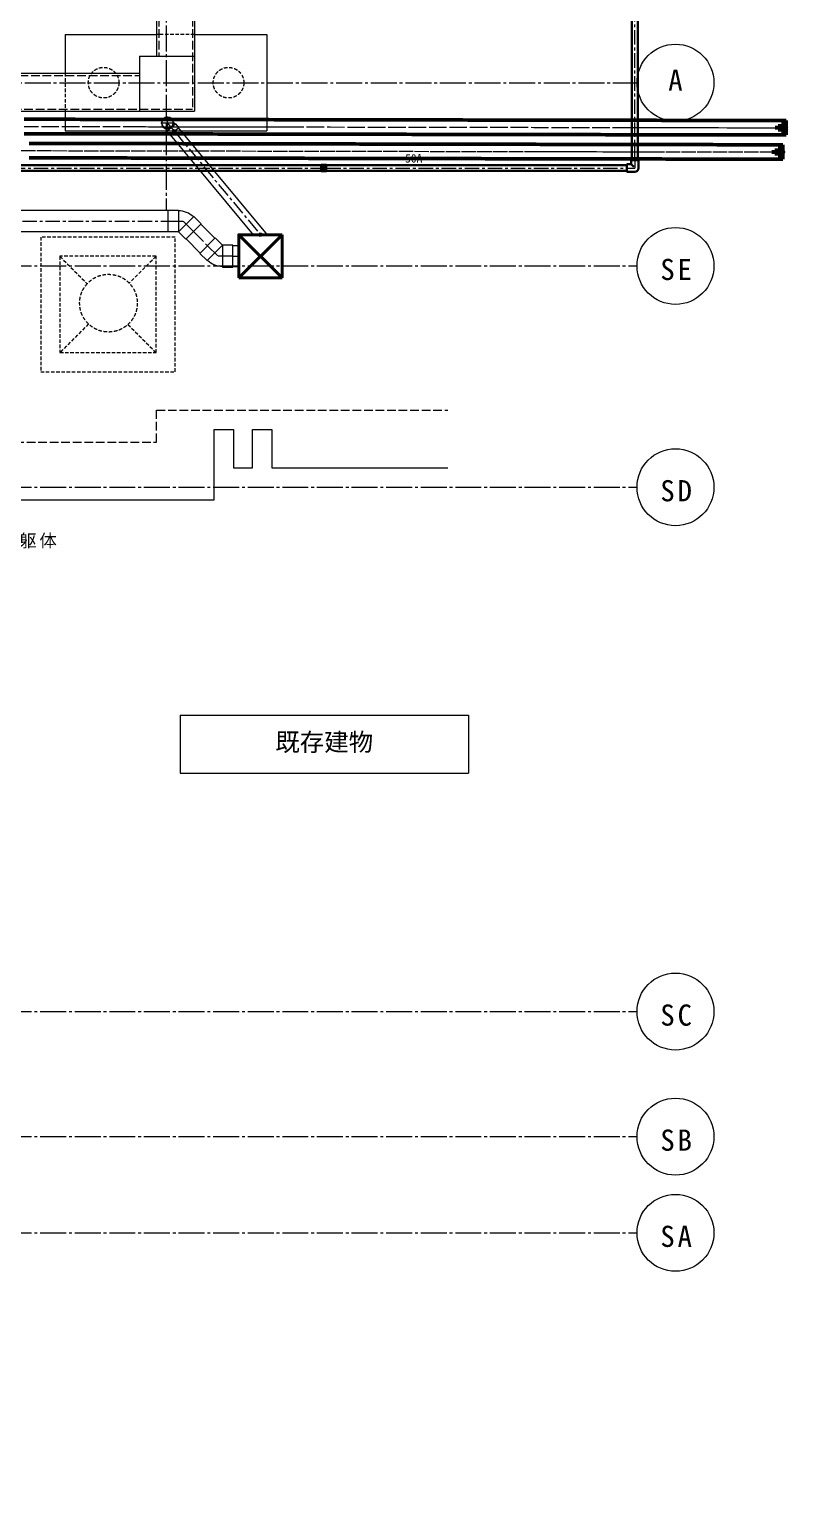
# Model space of a CAD drawing. Units: millimetres at full size. Extents: x -12803 to 120774, y -9413 to 101127.
# Drawn here: x 33385 to 41269, y -549 to 14603 of the extents above; entities that cross this region are included whole.
import ezdxf
from ezdxf.enums import TextEntityAlignment as Align

# ---------------------------------------------------------------- set-up
doc = ezdxf.new("R2010")
doc.units = ezdxf.units.MM
doc.header["$LTSCALE"] = 30
doc.header["$PDMODE"] = 32
doc.header["$PDSIZE"] = 15
for name, pattern in [('CHAIN1', [8, 5, -1, 1, -1]), ('CHAIN2', [12, 9, -1, 1, -1]), ('DASHED1', [1.8, 1.2, -0.6]), ('DASHED3', [4, 3, -1])]:
    doc.linetypes.add(name, pattern=pattern)
for name, color, linetype, lineweight in [('0-1_1-2', 7, 'Continuous', 15), ('0-8_1-9', 7, 'Continuous', 15), ('0-9_1-1', 7, 'CHAIN2', 15), ('0-F_1-16', 7, 'Continuous', 15), ('3-0_配管－汚水１：硬質塩ビ管（ＤＶ）', 7, 'DASHED1', 15), ('9-B_ダクト－ＥＡ・丸ダクト：排気', 134, 'Continuous', 50), ('9-C_配管－排水１：塩ビ製小口径マス（ＶＰ）', 2, 'Continuous', 30), ('9-D_無題14', 5, 'Continuous', 40)]:
    doc.layers.add(name, color=color, linetype=linetype, lineweight=lineweight)
doc.styles.add('ＭＳ ゴシック', font='')
doc.styles.get('ＭＳ ゴシック').set_extended_font_data('MS Gothic')

msp = doc.modelspace()

# ---------------------------------------------------------------- linework, layer by layer
at = {"layer": '0-1_1-2', "linetype": 'DASHED3'}
for p, q in [((35085, 20841.26), (35085, 13771.26)), ((34735, 18321.26), (34735, 14321.26))]:
    msp.add_line(p, q, dxfattribs=at)
at = {"layer": '0-1_1-2'}
for p, q in [((35105, 20841.26), (35105, 13751.26)), ((34710, 18321.26), (34710, 14321.26)), ((33760, 14546.26), (33760, 14146.26)), ((33760, 14546.26), (34710, 14546.26)), ((35105, 14546.26), (35860, 14546.26)), ((35860, 14546.26), (35860, 13546.26)), ((34535, 14321.26), (35105, 14321.26)), ((34535, 14321.26), (34535, 13751.26)), ((33760, 13751.26), (33760, 13546.26)), ((33760, 13546.26), (35860, 13546.26))]:
    msp.add_line(p, q, dxfattribs=at)
at = {"layer": '0-1_1-2', "linetype": 'DASHED1'}
for p, q in [((35105, 14546.26), (34710, 14546.26)), ((33760, 14146.26), (33760, 13751.26))]:
    msp.add_line(p, q, dxfattribs=at)
at = {"layer": '0-1_1-2'}
msp.add_lwpolyline([(-2085, 26941.26), (-2085, 13751.26), (35105, 13751.26)], dxfattribs=at)
at = {"layer": '0-1_1-2', "linetype": 'DASHED3'}
msp.add_lwpolyline([(-2065, 26921.26), (-2065, 13771.26), (35085, 13771.26)], dxfattribs=at)
at = {"layer": '0-1_1-2', "linetype": 'DASHED1'}
for centre in [(34160, 14046.26), (35460, 14046.26)]:
    msp.add_circle(centre, 159.25, dxfattribs=at)
at = {"layer": '0-8_1-9', "linetype": 'DASHED3'}
for p, q in [((34710, 10641.26), (37742.09, 10641.26)), ((34710, 10311.26), (34710, 10641.26)), ((31800, 10311.26), (34710, 10311.26))]:
    msp.add_line(p, q, dxfattribs=at)
at = {"layer": '0-8_1-9'}
for p, q in [((34955.46, 7470.41), (34955.46, 6870.41)), ((34955.46, 6870.41), (37955.46, 6870.41))]:
    msp.add_line(p, q, dxfattribs=at)
for points in [[(32300, -3558.74), (32300, 9711.26), (35310, 9711.26), (35310, 10441.26), (35510, 10441.26), (35510, 10041.26), (35710, 10041.26), (35710, 10441.26), (35910, 10441.26), (35910, 10041.26), (37742.09, 10041.26)], [(34955.46, 7470.41), (37955.46, 7470.41), (37955.46, 6870.41)]]:
    msp.add_lwpolyline(points, dxfattribs=at)
at = {"layer": '0-9_1-1'}
for p, q in [((34810, 31201.26), (34810, 12715.3)), ((-5540, 14046.26), (39710, 14046.26)), ((23060, 12141.26), (39710, 12141.26)), ((23060, 9841.26), (39710, 9841.26)), ((23060, 4391.26), (39710, 4391.26)), ((23060, 3091.26), (39710, 3091.26)), ((23060, 2091.26), (39710, 2091.26))]:
    msp.add_line(p, q, dxfattribs=at)
at = {"layer": '0-9_1-1', "linetype": 'Continuous'}
for centre in [(40110, 14046.26), (40110, 12141.26), (40110, 9841.26), (40110, 4391.26), (40110, 3091.26), (40110, 2091.26)]:
    msp.add_circle(centre, 400, dxfattribs=at)
at = {"layer": '0-F_1-16'}
msp.add_line((28485, 14146.26), (34535, 14146.26), dxfattribs=at)
at = {"layer": '0-F_1-16', "linetype": 'DASHED3'}
msp.add_line((28485, 14121.26), (34535, 14121.26), dxfattribs=at)
at = {"layer": '3-0_配管－汚水１：硬質塩ビ管（ＤＶ）'}
for p, q in [((33505.19, 12441.26), (33505.19, 11041.26)), ((34905.19, 12441.26), (33505.19, 12441.26)), ((34905.19, 11041.26), (34905.19, 12441.26)), ((33705.19, 12241.26), (33989.41, 11957.04)), ((34705.19, 12241.26), (34426.7, 11962.77)), ((34002.5, 11538.58), (33705.19, 11241.26)), ((34413.25, 11533.2), (34705.19, 11241.26)), ((33505.19, 11041.26), (34905.19, 11041.26))]:
    msp.add_line(p, q, dxfattribs=at)
msp.add_lwpolyline([(33705.19, 11241.26), (34705.19, 11241.26), (34705.19, 12241.26), (33705.19, 12241.26)], close=True, dxfattribs=at)
msp.add_circle((34210.74, 11754.53), 300, dxfattribs=at)
at = {"layer": '9-B_ダクト－ＥＡ・丸ダクト：排気'}
for p, q in [((41261.58, 13502.53), (41261.84, 13652.53)), ((34837.35, 13513.65), (34838.56, 13513.65)), ((41164.25, 13558.95), (41164.32, 13596.45)), ((41196.7, 13540.15), (41196.83, 13615.15)), ((41229.14, 13521.34), (41229.33, 13633.84)), ((41129.76, 13307.04), (41129.83, 13344.54)), ((41162.2, 13288.22), (41162.34, 13363.22)), ((41194.64, 13269.41), (41194.85, 13381.91)), ((41227.08, 13250.6), (41227.36, 13400.6))]:
    msp.add_line(p, q, dxfattribs=at)
for points in [[(33333.6, 13666.26), (33386.67, 13666.17), (33439.73, 13666.07), (33492.79, 13665.98), (33545.85, 13665.89), (33598.92, 13665.8), (33651.98, 13665.71), (33705.04, 13665.61), (33758.1, 13665.52), (33811.17, 13665.43), (33864.23, 13665.34), (33917.29, 13665.25), (33970.35, 13665.16), (34023.42, 13665.06), (34076.48, 13664.97), (34129.54, 13664.88), (34182.6, 13664.79), (34235.67, 13664.7), (34288.73, 13664.6), (34341.79, 13664.51), (34394.85, 13664.42), (34447.92, 13664.33), (34500.98, 13664.24), (34554.04, 13664.14), (34607.1, 13664.05), (34660.16, 13663.96), (34713.23, 13663.87), (34766.29, 13663.78), (34819.35, 13663.69), (34819.67, 13663.68), (34819.99, 13663.68), (34820.32, 13663.68), (34820.64, 13663.68), (34820.96, 13663.68), (34821.28, 13663.68), (34821.6, 13663.68)], [(34821.6, 13663.68), (34821.92, 13663.68), (34822.24, 13663.68), (34822.57, 13663.68), (34822.89, 13663.68), (34823.21, 13663.68), (34823.53, 13663.68), (34823.85, 13663.68), (34824.17, 13663.68), (34824.49, 13663.68), (34850.7, 13663.63), (34876.91, 13663.59), (34903.12, 13663.54), (34929.33, 13663.5), (34955.54, 13663.45), (34981.75, 13663.4), (35007.96, 13663.36), (35034.17, 13663.31), (35060.38, 13663.27), (35086.59, 13663.22), (35112.8, 13663.18), (35139.01, 13663.13), (35165.22, 13663.09), (35191.43, 13663.04), (35217.64, 13663), (35243.85, 13662.95), (35296.91, 13662.86), (35349.98, 13662.77), (35403.04, 13662.68), (35456.1, 13662.58), (35509.16, 13662.49), (35562.23, 13662.4), (35615.29, 13662.31), (35668.35, 13662.22), (35721.41, 13662.12), (35774.48, 13662.03), (35827.54, 13661.94), (35880.6, 13661.85), (35933.66, 13661.76), (35986.73, 13661.66)], [(35986.73, 13661.66), (36039.79, 13661.57), (36092.85, 13661.48), (36145.91, 13661.39), (36198.98, 13661.3), (36252.04, 13661.21), (36305.1, 13661.11), (36358.16, 13661.02), (36411.22, 13660.93), (36464.29, 13660.84), (36517.35, 13660.75), (36570.41, 13660.65), (36623.47, 13660.56), (36676.54, 13660.47), (36729.6, 13660.38), (36782.66, 13660.29), (36835.72, 13660.19), (36888.79, 13660.1), (36941.85, 13660.01), (36994.91, 13659.92), (37047.97, 13659.83), (37101.04, 13659.74), (37154.1, 13659.64), (37207.16, 13659.55), (37260.22, 13659.46), (37313.29, 13659.37), (37366.35, 13659.28), (37419.41, 13659.18), (37472.47, 13659.09), (37525.54, 13659), (37578.6, 13658.91), (37631.66, 13658.82), (37684.72, 13658.73), (37737.79, 13658.63), (37790.85, 13658.54), (37843.91, 13658.45), (37896.97, 13658.36), (37950.04, 13658.27), (38003.1, 13658.17), (38056.16, 13658.08)], [(38056.16, 13658.08), (38109.22, 13657.99), (38162.28, 13657.9), (38215.35, 13657.81), (38268.41, 13657.71), (38321.47, 13657.62), (38374.53, 13657.53), (38427.6, 13657.44), (38480.66, 13657.35), (38533.72, 13657.26), (38586.78, 13657.16), (38639.85, 13657.07), (38692.91, 13656.98), (38745.97, 13656.89), (38799.03, 13656.8), (38852.1, 13656.7), (38905.16, 13656.61), (38958.22, 13656.52), (39011.28, 13656.43), (39064.35, 13656.34), (39117.41, 13656.25), (39170.47, 13656.15), (39223.53, 13656.06), (39276.6, 13655.97), (39329.66, 13655.88), (39382.72, 13655.79), (39435.78, 13655.69), (39488.85, 13655.6), (39497.5, 13655.59), (39506.15, 13655.57), (39514.81, 13655.56), (39523.46, 13655.54), (39532.11, 13655.53), (39540.77, 13655.51), (39549.42, 13655.5), (39558.07, 13655.48), (39566.73, 13655.47), (39575.38, 13655.45), (39584.03, 13655.44), (39592.69, 13655.42)], [(39592.69, 13655.42), (39601.34, 13655.41), (39609.99, 13655.39), (39618.65, 13655.38), (39627.3, 13655.36)], [(39747.3, 13655.15), (39757.68, 13655.14), (39768.06, 13655.12), (39778.43, 13655.1), (39788.81, 13655.08), (39799.19, 13655.06), (39809.57, 13655.05), (39819.95, 13655.03), (39830.32, 13655.01), (39840.7, 13654.99), (39851.08, 13654.98), (39861.46, 13654.96), (39871.83, 13654.94), (39882.21, 13654.92), (39892.59, 13654.9), (39902.97, 13654.89), (39913.34, 13654.87), (39966.41, 13654.78), (40019.47, 13654.68), (40072.53, 13654.59), (40125.59, 13654.5), (40178.66, 13654.41), (40231.72, 13654.32), (40284.78, 13654.22), (40337.84, 13654.13), (40390.91, 13654.04), (40443.97, 13653.95), (40497.03, 13653.86), (40550.09, 13653.77), (40603.16, 13653.67), (40656.22, 13653.58), (40709.28, 13653.49), (40762.34, 13653.4), (40815.41, 13653.31), (40868.47, 13653.21), (40921.53, 13653.12), (40974.59, 13653.03), (41027.66, 13652.94), (41080.72, 13652.85), (41133.78, 13652.75)], [(41133.78, 13652.75), (41186.84, 13652.66), (41189.19, 13652.66), (41191.53, 13652.65), (41193.87, 13652.65), (41196.22, 13652.65), (41198.56, 13652.64), (41200.91, 13652.64), (41203.25, 13652.63), (41205.59, 13652.63), (41207.94, 13652.63), (41210.28, 13652.62), (41212.62, 13652.62), (41214.97, 13652.61), (41217.31, 13652.61), (41219.66, 13652.61), (41222, 13652.6), (41224.34, 13652.6), (41226.69, 13652.59), (41229.03, 13652.59), (41231.37, 13652.59), (41233.72, 13652.58), (41236.06, 13652.58), (41238.41, 13652.57), (41240.75, 13652.57), (41243.09, 13652.57), (41245.44, 13652.56), (41247.78, 13652.56), (41250.12, 13652.55), (41252.47, 13652.55), (41254.81, 13652.55), (41257.16, 13652.54), (41259.5, 13652.54), (41261.84, 13652.53)], [(33333.34, 13516.26), (33386.41, 13516.17), (33439.47, 13516.07), (33492.53, 13515.98), (33545.59, 13515.89)], [(33545.59, 13515.89), (33598.66, 13515.8), (33651.72, 13515.71), (33704.78, 13515.61), (33757.84, 13515.52), (33810.91, 13515.43), (33863.97, 13515.34), (33917.03, 13515.25), (33970.09, 13515.16), (34023.16, 13515.06), (34076.22, 13514.97), (34129.28, 13514.88), (34182.34, 13514.79), (34235.41, 13514.7), (34288.47, 13514.6), (34341.53, 13514.51), (34394.59, 13514.42), (34447.66, 13514.33), (34500.72, 13514.24), (34553.78, 13514.15), (34606.84, 13514.05), (34659.91, 13513.96), (34712.97, 13513.87), (34766.03, 13513.78), (34819.09, 13513.69), (34820.31, 13513.68), (34821.53, 13513.68), (34822.74, 13513.68), (34823.96, 13513.68), (34825.18, 13513.68), (34826.39, 13513.67), (34827.61, 13513.67), (34828.83, 13513.67), (34830.04, 13513.67), (34831.26, 13513.66), (34832.48, 13513.66), (34833.69, 13513.66), (34834.91, 13513.66), (34836.13, 13513.66), (34837.35, 13513.65)], [(34862.84, 13513.61), (34886.64, 13513.57), (34910.44, 13513.53), (34934.23, 13513.49), (34958.03, 13513.45), (34981.83, 13513.4), (35005.62, 13513.36), (35029.42, 13513.32), (35053.22, 13513.28), (35077.01, 13513.24), (35100.81, 13513.2), (35124.61, 13513.16), (35148.4, 13513.12), (35172.2, 13513.07), (35196, 13513.03), (35219.8, 13512.99), (35243.59, 13512.95), (35296.65, 13512.86), (35349.72, 13512.77), (35402.78, 13512.68), (35455.84, 13512.58), (35508.9, 13512.49), (35561.97, 13512.4), (35615.03, 13512.31), (35668.09, 13512.22), (35721.15, 13512.12), (35774.22, 13512.03), (35827.28, 13511.94), (35880.34, 13511.85), (35933.4, 13511.76), (35986.47, 13511.66), (36039.53, 13511.57), (36092.59, 13511.48), (36145.65, 13511.39), (36198.72, 13511.3), (36251.78, 13511.21), (36304.84, 13511.11), (36357.9, 13511.02), (36410.97, 13510.93), (36464.03, 13510.84)], [(36464.03, 13510.84), (36517.09, 13510.75), (36570.15, 13510.65), (36623.21, 13510.56), (36676.28, 13510.47), (36729.34, 13510.38), (36782.4, 13510.29), (36835.46, 13510.2), (36888.53, 13510.1), (36941.59, 13510.01), (36994.65, 13509.92), (37047.71, 13509.83), (37100.78, 13509.74), (37153.84, 13509.64), (37206.9, 13509.55), (37259.96, 13509.46), (37313.03, 13509.37), (37366.09, 13509.28), (37419.15, 13509.18), (37472.21, 13509.09), (37525.28, 13509), (37578.34, 13508.91), (37631.4, 13508.82), (37684.46, 13508.73), (37737.53, 13508.63), (37790.59, 13508.54), (37843.65, 13508.45), (37896.71, 13508.36), (37949.78, 13508.27), (38002.84, 13508.17), (38055.9, 13508.08), (38108.96, 13507.99), (38162.03, 13507.9), (38215.09, 13507.81), (38268.15, 13507.72), (38321.21, 13507.62), (38374.27, 13507.53), (38427.34, 13507.44), (38480.4, 13507.35), (38533.46, 13507.26)], [(38533.46, 13507.26), (38586.52, 13507.16), (38639.59, 13507.07), (38692.65, 13506.98), (38745.71, 13506.89), (38798.77, 13506.8), (38851.84, 13506.7), (38904.9, 13506.61), (38957.96, 13506.52), (39011.02, 13506.43), (39064.09, 13506.34), (39117.15, 13506.25), (39170.21, 13506.15), (39223.27, 13506.06), (39276.34, 13505.97), (39329.4, 13505.88), (39382.46, 13505.79), (39435.52, 13505.69), (39488.59, 13505.6), (39497.26, 13505.59), (39505.93, 13505.57), (39514.59, 13505.56), (39523.26, 13505.54), (39531.93, 13505.53), (39540.6, 13505.51), (39549.27, 13505.5), (39557.94, 13505.48), (39566.61, 13505.47), (39575.28, 13505.45), (39583.95, 13505.44), (39592.62, 13505.42), (39601.29, 13505.41), (39609.96, 13505.39), (39618.63, 13505.38), (39627.3, 13505.36)], [(39747.3, 13505.15), (39757.66, 13505.14), (39768.02, 13505.12), (39778.39, 13505.1), (39788.75, 13505.08), (39799.11, 13505.06), (39809.47, 13505.05), (39819.83, 13505.03), (39830.19, 13505.01), (39840.55, 13504.99), (39850.92, 13504.98), (39861.28, 13504.96), (39871.64, 13504.94), (39882, 13504.92), (39892.36, 13504.9), (39902.72, 13504.89), (39913.08, 13504.87), (39966.15, 13504.78), (40019.21, 13504.68), (40072.27, 13504.59), (40125.33, 13504.5), (40178.4, 13504.41), (40231.46, 13504.32), (40284.52, 13504.22), (40337.58, 13504.13), (40390.65, 13504.04), (40443.71, 13503.95), (40496.77, 13503.86), (40549.83, 13503.77), (40602.9, 13503.67), (40655.96, 13503.58), (40709.02, 13503.49), (40762.08, 13503.4), (40815.15, 13503.31), (40868.21, 13503.21), (40921.27, 13503.12), (40974.33, 13503.03), (41027.4, 13502.94), (41080.46, 13502.85), (41133.52, 13502.75)], [(41133.52, 13502.75), (41186.58, 13502.66), (41188.93, 13502.66), (41191.27, 13502.65), (41193.61, 13502.65), (41195.96, 13502.65), (41198.3, 13502.64), (41200.65, 13502.64), (41202.99, 13502.63), (41205.33, 13502.63), (41207.68, 13502.63), (41210.02, 13502.62), (41212.36, 13502.62), (41214.71, 13502.61), (41217.05, 13502.61), (41219.4, 13502.61), (41221.74, 13502.6), (41224.08, 13502.6), (41226.43, 13502.59), (41228.77, 13502.59), (41231.11, 13502.59), (41233.46, 13502.58), (41235.8, 13502.58), (41238.15, 13502.57), (41240.49, 13502.57), (41242.83, 13502.57), (41245.18, 13502.56), (41247.52, 13502.56), (41249.86, 13502.55), (41252.21, 13502.55), (41254.55, 13502.55), (41256.9, 13502.54), (41259.24, 13502.54), (41261.58, 13502.53)], [(33384.91, 13415.29), (33425.76, 13415.22), (33466.6, 13415.14), (33507.45, 13415.06), (33548.29, 13414.99), (33589.13, 13414.91), (33629.98, 13414.83), (33670.82, 13414.76), (33711.66, 13414.68), (33752.51, 13414.6), (33793.35, 13414.53), (33834.19, 13414.45), (33875.04, 13414.37), (33915.88, 13414.3), (33956.73, 13414.22), (33997.57, 13414.15), (34038.41, 13414.07), (34079.26, 13413.99), (34120.1, 13413.92), (34160.94, 13413.84), (34201.79, 13413.76), (34242.63, 13413.69), (34283.47, 13413.61), (34324.32, 13413.53), (34365.16, 13413.46), (34406.01, 13413.38), (34446.85, 13413.3), (34487.69, 13413.23), (34528.54, 13413.15), (34569.38, 13413.08), (34610.22, 13413), (34610.45, 13413)], [(34610.45, 13413), (34610.67, 13413), (34610.89, 13413), (34611.12, 13413), (34611.34, 13413), (34611.56, 13413), (34611.79, 13413), (34612.01, 13413), (34612.23, 13412.99), (34612.46, 13412.99), (34612.68, 13412.99), (34612.9, 13412.99), (34613.13, 13412.99), (34613.35, 13412.99), (34613.57, 13412.99), (34613.8, 13412.99), (34614.02, 13412.99), (34614.24, 13412.99), (34614.47, 13412.99), (34614.69, 13412.99), (34614.91, 13412.99), (34615.14, 13412.99), (34615.36, 13412.99), (34615.58, 13412.99), (34615.81, 13412.99), (34616.03, 13412.99), (34616.25, 13412.99), (34616.48, 13412.99), (34616.7, 13412.99), (34616.92, 13412.99), (34617.15, 13412.99), (34617.37, 13412.99), (34658.21, 13412.91), (34699.06, 13412.83), (34739.9, 13412.76), (34780.75, 13412.68), (34821.59, 13412.6), (34862.43, 13412.53), (34903.28, 13412.45), (34944.12, 13412.37)], [(34944.12, 13412.37), (34984.96, 13412.3), (35025.81, 13412.22), (35066.65, 13412.14), (35107.49, 13412.07), (35148.34, 13411.99), (35189.18, 13411.91), (35230.03, 13411.84), (35270.87, 13411.76), (35311.71, 13411.68), (35352.56, 13411.61), (35393.4, 13411.53), (35434.24, 13411.46), (35475.09, 13411.38), (35515.93, 13411.3), (35556.78, 13411.23), (35597.62, 13411.15), (35638.46, 13411.07), (35679.31, 13411), (35720.15, 13410.92), (35760.99, 13410.84), (35801.84, 13410.77), (35842.68, 13410.69), (35883.52, 13410.61), (35924.37, 13410.54), (35965.21, 13410.46), (36006.06, 13410.38), (36046.9, 13410.31), (36087.74, 13410.23), (36128.59, 13410.15), (36169.43, 13410.08), (36210.27, 13410), (36251.12, 13409.92), (36291.96, 13409.85), (36332.81, 13409.77), (36373.65, 13409.7), (36414.49, 13409.62), (36455.34, 13409.54), (36496.18, 13409.47), (36537.02, 13409.39)], [(36537.02, 13409.39), (36577.87, 13409.31), (36618.71, 13409.24), (36659.55, 13409.16), (36700.4, 13409.08), (36741.24, 13409.01), (36782.09, 13408.93), (36822.93, 13408.85), (36863.77, 13408.78), (36904.62, 13408.7), (36945.46, 13408.62), (36986.3, 13408.55), (37027.15, 13408.47), (37067.99, 13408.39), (37108.84, 13408.32), (37149.68, 13408.24), (37190.52, 13408.16), (37231.37, 13408.09), (37272.21, 13408.01), (37313.05, 13407.94), (37353.9, 13407.86), (37394.74, 13407.78), (37435.58, 13407.71), (37476.43, 13407.63), (37517.27, 13407.55), (37558.12, 13407.48), (37598.96, 13407.4), (37639.8, 13407.32), (37680.65, 13407.25), (37721.49, 13407.17), (37762.33, 13407.09), (37803.18, 13407.02), (37844.02, 13406.94), (37884.86, 13406.86), (37925.71, 13406.79), (37966.55, 13406.71), (38007.4, 13406.63), (38048.24, 13406.56), (38089.08, 13406.48), (38129.93, 13406.41)], [(38129.93, 13406.41), (38170.77, 13406.33), (38211.61, 13406.25), (38252.46, 13406.18), (38293.3, 13406.1), (38334.15, 13406.02), (38374.99, 13405.95), (38415.83, 13405.87), (38456.68, 13405.79), (38497.52, 13405.72), (38538.36, 13405.64), (38579.21, 13405.56), (38620.05, 13405.49), (38660.89, 13405.41), (38701.74, 13405.33), (38742.58, 13405.26), (38783.43, 13405.18), (38824.27, 13405.1), (38865.11, 13405.03), (38905.96, 13404.95), (38946.8, 13404.87), (38987.64, 13404.8), (39028.49, 13404.72), (39069.33, 13404.65), (39110.18, 13404.57), (39151.02, 13404.49), (39191.86, 13404.42), (39232.71, 13404.34), (39273.55, 13404.26), (39314.39, 13404.19), (39355.24, 13404.11), (39396.08, 13404.03), (39436.92, 13403.96), (39477.77, 13403.88), (39518.61, 13403.8), (39525.41, 13403.79), (39532.2, 13403.78), (39538.99, 13403.77), (39545.78, 13403.75), (39552.58, 13403.74)], [(39552.58, 13403.74), (39559.37, 13403.73), (39566.16, 13403.71), (39572.96, 13403.7), (39579.75, 13403.69), (39586.54, 13403.68), (39593.34, 13403.66), (39600.13, 13403.65), (39606.92, 13403.64), (39613.72, 13403.63), (39620.51, 13403.61), (39627.3, 13403.6)], [(39747.3, 13403.38), (39753.43, 13403.36), (39759.56, 13403.35), (39765.69, 13403.34), (39771.82, 13403.33), (39777.95, 13403.32), (39784.07, 13403.31), (39790.2, 13403.29), (39796.33, 13403.28), (39802.46, 13403.27), (39808.59, 13403.26), (39814.72, 13403.25), (39820.85, 13403.24), (39826.98, 13403.23), (39833.1, 13403.21), (39839.23, 13403.2), (39845.36, 13403.19), (39886.21, 13403.11), (39927.05, 13403.04), (39967.89, 13402.96), (40008.74, 13402.89), (40049.58, 13402.81), (40090.42, 13402.73), (40131.27, 13402.66), (40172.11, 13402.58), (40212.95, 13402.5), (40253.8, 13402.43), (40294.64, 13402.35), (40335.49, 13402.27), (40376.33, 13402.2), (40417.17, 13402.12), (40458.02, 13402.04), (40498.86, 13401.97), (40539.7, 13401.89), (40580.55, 13401.81), (40621.39, 13401.74), (40662.24, 13401.66), (40703.08, 13401.58), (40743.92, 13401.51), (40784.77, 13401.43)], [(40784.77, 13401.43), (40825.61, 13401.36), (40866.45, 13401.28), (40907.3, 13401.2), (40948.14, 13401.13), (40988.98, 13401.05), (41029.83, 13400.97), (41070.67, 13400.9), (41111.52, 13400.82), (41152.36, 13400.74), (41154.7, 13400.74), (41157.05, 13400.73), (41159.39, 13400.73), (41161.73, 13400.73), (41164.08, 13400.72), (41166.42, 13400.72), (41168.77, 13400.71), (41171.11, 13400.71), (41173.45, 13400.7), (41175.8, 13400.7), (41178.14, 13400.69), (41180.48, 13400.69), (41182.83, 13400.69), (41185.17, 13400.68), (41187.52, 13400.68), (41189.86, 13400.67), (41192.2, 13400.67), (41194.55, 13400.66), (41196.89, 13400.66), (41199.23, 13400.66), (41201.58, 13400.65), (41203.92, 13400.65), (41206.27, 13400.64), (41208.61, 13400.64), (41210.95, 13400.63), (41213.3, 13400.63), (41215.64, 13400.62), (41217.98, 13400.62), (41220.33, 13400.62), (41222.67, 13400.61)], [(41222.67, 13400.61), (41225.02, 13400.61), (41227.36, 13400.6)], [(33384.63, 13265.29), (33425.48, 13265.22), (33466.32, 13265.14), (33507.16, 13265.06), (33548.01, 13264.99), (33588.85, 13264.91), (33629.7, 13264.83)], [(33629.7, 13264.83), (33670.54, 13264.76), (33711.38, 13264.68), (33752.23, 13264.6), (33793.07, 13264.53), (33833.91, 13264.45), (33874.76, 13264.37), (33915.6, 13264.3), (33956.44, 13264.22), (33997.29, 13264.15), (34038.13, 13264.07), (34078.98, 13263.99), (34119.82, 13263.92), (34160.66, 13263.84), (34201.51, 13263.76), (34242.35, 13263.69), (34283.19, 13263.61), (34324.04, 13263.53), (34364.88, 13263.46), (34405.73, 13263.38), (34446.57, 13263.3), (34487.41, 13263.23), (34528.26, 13263.15), (34569.1, 13263.08), (34609.94, 13263), (34610.17, 13263), (34610.39, 13263), (34610.61, 13263), (34610.84, 13263), (34611.06, 13263), (34611.28, 13263), (34611.51, 13263), (34611.73, 13263), (34611.95, 13263), (34612.18, 13262.99), (34612.4, 13262.99), (34612.62, 13262.99), (34612.85, 13262.99), (34613.07, 13262.99), (34613.29, 13262.99)], [(34613.29, 13262.99), (34613.52, 13262.99), (34613.74, 13262.99), (34613.96, 13262.99), (34614.19, 13262.99), (34614.41, 13262.99), (34614.63, 13262.99), (34614.86, 13262.99), (34615.08, 13262.99), (34615.3, 13262.99), (34615.53, 13262.99), (34615.75, 13262.99), (34615.97, 13262.99), (34616.2, 13262.99), (34616.42, 13262.99), (34616.64, 13262.99), (34616.87, 13262.99), (34617.09, 13262.99), (34657.93, 13262.91), (34698.78, 13262.83), (34739.62, 13262.76), (34780.46, 13262.68), (34821.31, 13262.6), (34862.15, 13262.53), (34903, 13262.45), (34943.84, 13262.37), (34984.68, 13262.3), (35025.53, 13262.22), (35066.37, 13262.14), (35107.21, 13262.07), (35148.06, 13261.99), (35188.9, 13261.91), (35229.74, 13261.84), (35270.59, 13261.76), (35311.43, 13261.68), (35352.28, 13261.61), (35393.12, 13261.53), (35433.96, 13261.46), (35474.81, 13261.38), (35515.65, 13261.3)], [(35515.65, 13261.3), (35556.49, 13261.23), (35597.34, 13261.15), (35638.18, 13261.07), (35679.03, 13261), (35719.87, 13260.92), (35760.71, 13260.84), (35801.56, 13260.77), (35842.4, 13260.69), (35883.24, 13260.61), (35924.09, 13260.54), (35964.93, 13260.46), (36005.77, 13260.38), (36046.62, 13260.31), (36087.46, 13260.23), (36128.31, 13260.15), (36169.15, 13260.08), (36209.99, 13260), (36250.84, 13259.93), (36291.68, 13259.85), (36332.52, 13259.77), (36373.37, 13259.7), (36414.21, 13259.62), (36455.06, 13259.54), (36495.9, 13259.47), (36536.74, 13259.39), (36577.59, 13259.31), (36618.43, 13259.24), (36659.27, 13259.16), (36700.12, 13259.08), (36740.96, 13259.01), (36781.8, 13258.93), (36822.65, 13258.85), (36863.49, 13258.78), (36904.34, 13258.7), (36945.18, 13258.62), (36986.02, 13258.55), (37026.87, 13258.47), (37067.71, 13258.39), (37108.55, 13258.32)], [(37108.55, 13258.32), (37149.4, 13258.24), (37190.24, 13258.17), (37231.09, 13258.09), (37271.93, 13258.01), (37312.77, 13257.94), (37353.62, 13257.86), (37394.46, 13257.78), (37435.3, 13257.71), (37476.15, 13257.63), (37516.99, 13257.55), (37557.83, 13257.48), (37598.68, 13257.4), (37639.52, 13257.32), (37680.37, 13257.25), (37721.21, 13257.17), (37762.05, 13257.09), (37802.9, 13257.02), (37843.74, 13256.94), (37884.58, 13256.86), (37925.43, 13256.79), (37966.27, 13256.71), (38007.11, 13256.63), (38047.96, 13256.56), (38088.8, 13256.48), (38129.65, 13256.41), (38170.49, 13256.33), (38211.33, 13256.25), (38252.18, 13256.18), (38293.02, 13256.1), (38333.86, 13256.02), (38374.71, 13255.95), (38415.55, 13255.87), (38456.4, 13255.79), (38497.24, 13255.72), (38538.08, 13255.64), (38578.93, 13255.56), (38619.77, 13255.49), (38660.61, 13255.41), (38701.46, 13255.33)], [(38701.46, 13255.33), (38742.3, 13255.26), (38783.14, 13255.18), (38823.99, 13255.1), (38864.83, 13255.03), (38905.68, 13254.95), (38946.52, 13254.88), (38987.36, 13254.8), (39028.21, 13254.72), (39069.05, 13254.65), (39109.89, 13254.57), (39150.74, 13254.49), (39191.58, 13254.42), (39232.43, 13254.34), (39273.27, 13254.26), (39314.11, 13254.19), (39354.96, 13254.11), (39395.8, 13254.03), (39436.64, 13253.96), (39477.49, 13253.88), (39518.33, 13253.8), (39525.14, 13253.79), (39531.95, 13253.78), (39538.76, 13253.77), (39545.57, 13253.75), (39552.38, 13253.74), (39559.2, 13253.73), (39566.01, 13253.71), (39572.82, 13253.7), (39579.63, 13253.69), (39586.44, 13253.68), (39593.25, 13253.66), (39600.06, 13253.65), (39606.87, 13253.64), (39613.68, 13253.63), (39620.49, 13253.61), (39627.3, 13253.6)], [(39747.3, 13253.37), (39753.41, 13253.36), (39759.52, 13253.35), (39765.64, 13253.34), (39771.75, 13253.33), (39777.86, 13253.32), (39783.97, 13253.31), (39790.08, 13253.29), (39796.19, 13253.28), (39802.3, 13253.27), (39808.41, 13253.26), (39814.52, 13253.25), (39820.64, 13253.24), (39826.75, 13253.23), (39832.86, 13253.21), (39838.97, 13253.2), (39845.08, 13253.19), (39885.92, 13253.12), (39926.77, 13253.04), (39967.61, 13252.96), (40008.46, 13252.89), (40049.3, 13252.81), (40090.14, 13252.73), (40130.99, 13252.66), (40171.83, 13252.58), (40212.67, 13252.5), (40253.52, 13252.43), (40294.36, 13252.35), (40335.2, 13252.27), (40376.05, 13252.2), (40416.89, 13252.12), (40457.74, 13252.04), (40498.58, 13251.97), (40539.42, 13251.89), (40580.27, 13251.81), (40621.11, 13251.74), (40661.95, 13251.66), (40702.8, 13251.58), (40743.64, 13251.51), (40784.49, 13251.43)], [(40784.49, 13251.43), (40825.33, 13251.36), (40866.17, 13251.28), (40907.02, 13251.2), (40947.86, 13251.13), (40988.7, 13251.05), (41029.55, 13250.97), (41070.39, 13250.9), (41111.23, 13250.82), (41152.08, 13250.74), (41154.42, 13250.74), (41156.77, 13250.73), (41159.11, 13250.73), (41161.45, 13250.73), (41163.8, 13250.72), (41166.14, 13250.72), (41168.48, 13250.71), (41170.83, 13250.71), (41173.17, 13250.7), (41175.52, 13250.7), (41177.86, 13250.69), (41180.2, 13250.69), (41182.55, 13250.69), (41184.89, 13250.68), (41187.23, 13250.68), (41189.58, 13250.67), (41191.92, 13250.67), (41194.27, 13250.66), (41196.61, 13250.66), (41198.95, 13250.66), (41201.3, 13250.65), (41203.64, 13250.65), (41205.98, 13250.64), (41208.33, 13250.64), (41210.67, 13250.63), (41213.02, 13250.63), (41215.36, 13250.62), (41217.7, 13250.62), (41220.05, 13250.62), (41222.39, 13250.61)], [(41222.39, 13250.61), (41224.73, 13250.61), (41227.08, 13250.6)]]:
    msp.add_lwpolyline(points, dxfattribs=at)
at = {"layer": '9-B_ダクト－ＥＡ・丸ダクト：排気', "linetype": 'DASHED1'}
for points in [[(39627.3, 13655.36), (39634.8, 13655.35), (39642.3, 13655.34), (39649.8, 13655.32), (39657.3, 13655.31), (39664.8, 13655.3), (39672.3, 13655.28), (39679.8, 13655.27), (39687.3, 13655.26), (39694.8, 13655.25), (39702.3, 13655.23), (39709.8, 13655.22), (39717.3, 13655.21), (39724.8, 13655.19), (39732.3, 13655.18), (39739.8, 13655.17), (39747.3, 13655.15)], [(34838.56, 13513.65), (34840.08, 13513.65), (34841.6, 13513.65), (34843.11, 13513.64), (34844.63, 13513.64), (34846.15, 13513.64), (34847.67, 13513.64), (34849.18, 13513.63), (34850.7, 13513.63), (34852.22, 13513.63), (34853.74, 13513.63), (34855.25, 13513.62), (34856.77, 13513.62), (34858.29, 13513.62), (34859.81, 13513.62), (34861.32, 13513.61), (34862.84, 13513.61)], [(39627.3, 13505.36), (39634.8, 13505.35), (39642.3, 13505.34), (39649.8, 13505.32), (39657.3, 13505.31), (39664.8, 13505.3), (39672.3, 13505.28), (39679.8, 13505.27), (39687.3, 13505.26), (39694.8, 13505.25), (39702.3, 13505.23), (39709.8, 13505.22), (39717.3, 13505.21), (39724.8, 13505.19), (39732.3, 13505.18), (39739.8, 13505.17), (39747.3, 13505.15)], [(39627.3, 13403.6), (39640.93, 13403.57), (39654.56, 13403.55), (39668.19, 13403.52), (39681.82, 13403.5), (39695.45, 13403.47), (39709.07, 13403.45), (39722.7, 13403.42), (39736.33, 13403.4), (39737.02, 13403.39), (39737.7, 13403.39), (39738.39, 13403.39), (39739.07, 13403.39), (39739.76, 13403.39), (39740.45, 13403.39), (39741.13, 13403.39), (39741.82, 13403.39), (39742.5, 13403.38), (39743.19, 13403.38), (39743.87, 13403.38), (39744.56, 13403.38), (39745.24, 13403.38), (39745.93, 13403.38), (39746.62, 13403.38), (39747.3, 13403.38)], [(39627.3, 13253.6), (39628.61, 13253.6), (39629.93, 13253.59), (39631.24, 13253.59), (39632.55, 13253.59), (39633.86, 13253.59), (39635.18, 13253.58), (39636.49, 13253.58), (39637.8, 13253.58), (39639.11, 13253.58), (39640.43, 13253.58), (39641.74, 13253.57), (39643.05, 13253.57), (39644.36, 13253.57), (39645.68, 13253.57), (39646.99, 13253.56), (39648.3, 13253.56), (39650.74, 13253.56), (39653.18, 13253.55), (39655.61, 13253.55), (39658.05, 13253.54), (39660.49, 13253.54), (39662.93, 13253.53), (39665.36, 13253.53), (39667.8, 13253.52), (39670.24, 13253.52), (39672.68, 13253.51), (39675.11, 13253.51), (39677.55, 13253.51), (39679.99, 13253.5), (39682.43, 13253.5), (39684.86, 13253.49), (39687.3, 13253.49), (39690.36, 13253.48), (39693.41, 13253.48), (39696.47, 13253.47), (39699.52, 13253.46), (39702.58, 13253.46), (39705.64, 13253.45), (39708.69, 13253.45)], [(39708.69, 13253.45), (39711.75, 13253.44), (39712.66, 13253.44), (39713.57, 13253.44), (39714.48, 13253.44), (39715.39, 13253.43), (39716.29, 13253.43), (39717.2, 13253.43), (39718.11, 13253.43), (39719.02, 13253.43), (39719.93, 13253.43), (39720.84, 13253.42), (39721.75, 13253.42), (39722.66, 13253.42), (39723.57, 13253.42), (39724.48, 13253.42), (39725.39, 13253.42), (39726.3, 13253.41), (39726.92, 13253.41), (39727.54, 13253.41), (39728.16, 13253.41), (39728.77, 13253.41), (39729.39, 13253.41), (39730.01, 13253.41), (39730.63, 13253.41), (39731.25, 13253.4), (39731.86, 13253.4), (39732.48, 13253.4), (39733.1, 13253.4), (39733.72, 13253.4), (39734.34, 13253.4), (39734.95, 13253.4), (39735.57, 13253.4), (39736.19, 13253.4), (39736.89, 13253.39), (39737.58, 13253.39), (39738.27, 13253.39), (39738.97, 13253.39), (39739.66, 13253.39), (39740.36, 13253.39)], [(39740.36, 13253.39), (39741.05, 13253.39), (39741.75, 13253.39), (39742.44, 13253.38), (39743.14, 13253.38), (39743.83, 13253.38), (39744.52, 13253.38), (39745.22, 13253.38), (39745.91, 13253.38), (39746.61, 13253.38), (39747.3, 13253.37)]]:
    msp.add_lwpolyline(points, dxfattribs=at)
at = {"layer": '9-B_ダクト－ＥＡ・丸ダクト：排気', "color": 7, "linetype": 'CHAIN1', "lineweight": 15}
for points in [[(33333.47, 13591.26), (33545.72, 13590.89), (33757.97, 13590.52), (33970.22, 13590.16), (34182.47, 13589.79), (34394.72, 13589.42), (34423.6, 13589.37), (34452.48, 13589.32), (34481.36, 13589.27), (34510.25, 13589.22), (34539.13, 13589.17), (34568.01, 13589.12), (34596.89, 13589.07), (34625.77, 13589.02), (34638.19, 13589), (34650.61, 13588.98), (34663.03, 13588.96), (34675.45, 13588.93), (34687.87, 13588.91), (34700.29, 13588.89)], [(34700.29, 13588.89), (34712.71, 13588.87), (34725.13, 13588.85), (34737.55, 13588.83), (34749.97, 13588.81), (34762.39, 13588.78), (34774.81, 13588.76), (34787.23, 13588.74), (34799.65, 13588.72), (34812.07, 13588.7), (34824.49, 13588.68)], [(34937.61, 13588.48), (35009.81, 13588.36), (35082, 13588.23), (35154.2, 13588.11), (35226.39, 13587.98), (35298.58, 13587.86), (35370.78, 13587.73), (35442.97, 13587.61), (35515.17, 13587.48), (35587.36, 13587.36), (35659.56, 13587.23), (35731.75, 13587.11), (35803.94, 13586.98), (35876.14, 13586.86), (35948.33, 13586.73), (36020.53, 13586.61), (36092.72, 13586.48), (36304.97, 13586.11), (36517.22, 13585.75), (36729.47, 13585.38), (36941.72, 13585.01), (37153.97, 13584.64), (37366.22, 13584.28), (37578.47, 13583.91), (37790.72, 13583.54), (38002.97, 13583.17), (38215.22, 13582.81), (38427.47, 13582.44), (38639.72, 13582.07), (38851.97, 13581.7), (39064.22, 13581.34), (39276.47, 13580.97), (39488.72, 13580.6), (39497.38, 13580.59), (39506.04, 13580.57), (39514.7, 13580.56), (39523.36, 13580.54), (39532.02, 13580.53), (39540.69, 13580.51), (39549.35, 13580.5)], [(39549.35, 13580.5), (39558.01, 13580.48), (39566.67, 13580.47), (39575.33, 13580.45), (39583.99, 13580.44), (39592.66, 13580.42), (39601.32, 13580.41), (39609.98, 13580.39), (39618.64, 13580.38), (39627.3, 13580.36)], [(39747.3, 13580.15), (39837.26, 13580), (39927.23, 13579.84), (40017.19, 13579.69), (40107.15, 13579.53), (40197.12, 13579.38), (40287.08, 13579.22), (40377.04, 13579.06), (40467.01, 13578.91), (40556.97, 13578.75), (40646.93, 13578.6), (40736.9, 13578.44), (40826.86, 13578.29), (40916.82, 13578.13), (41006.79, 13577.97), (41096.75, 13577.82), (41186.71, 13577.66), (41196.09, 13577.65), (41205.46, 13577.63), (41214.84, 13577.61), (41224.21, 13577.6), (41233.59, 13577.58), (41242.96, 13577.57), (41252.34, 13577.55), (41261.71, 13577.53)], [(33303.09, 13340.45), (33466.46, 13340.14), (33629.84, 13339.83), (33793.21, 13339.53), (33956.59, 13339.22), (34119.96, 13338.92), (34283.33, 13338.61), (34446.71, 13338.3), (34610.08, 13338), (34610.98, 13338), (34611.87, 13338), (34612.76, 13337.99), (34613.66, 13337.99), (34614.55, 13337.99), (34615.44, 13337.99), (34616.34, 13337.99), (34617.23, 13337.99), (34780.6, 13337.68), (34943.98, 13337.37), (35107.35, 13337.07), (35270.73, 13336.76), (35434.1, 13336.46), (35597.48, 13336.15)], [(35597.48, 13336.15), (35760.85, 13335.84), (35924.23, 13335.54), (36087.6, 13335.23), (36250.98, 13334.92), (36414.35, 13334.62), (36577.73, 13334.31), (36741.1, 13334.01), (36904.48, 13333.7), (37067.85, 13333.39), (37231.23, 13333.09), (37394.6, 13332.78), (37557.98, 13332.48), (37721.35, 13332.17), (37884.72, 13331.86), (38048.1, 13331.56), (38211.47, 13331.25), (38374.85, 13330.95), (38538.22, 13330.64), (38606.29, 13330.51), (38674.36, 13330.39), (38742.43, 13330.26), (38810.49, 13330.13), (38878.56, 13330), (38946.63, 13329.87), (39014.7, 13329.75), (39082.76, 13329.62), (39150.83, 13329.49), (39218.9, 13329.36), (39286.96, 13329.24), (39355.03, 13329.11), (39423.1, 13328.98), (39491.17, 13328.85), (39559.23, 13328.73), (39627.3, 13328.6)], [(39747.3, 13328.38), (39753.42, 13328.36), (39759.54, 13328.35), (39765.66, 13328.34), (39771.78, 13328.33), (39777.9, 13328.32), (39784.02, 13328.31), (39790.14, 13328.29), (39796.26, 13328.28), (39802.38, 13328.27), (39808.5, 13328.26), (39814.62, 13328.25), (39820.74, 13328.24), (39826.86, 13328.23), (39832.98, 13328.21), (39839.1, 13328.2), (39845.22, 13328.19), (40008.6, 13327.89), (40171.97, 13327.58), (40335.35, 13327.27), (40498.72, 13326.97), (40662.09, 13326.66), (40825.47, 13326.36), (40988.84, 13326.05), (41152.22, 13325.74), (41161.59, 13325.73), (41170.97, 13325.71), (41180.34, 13325.69), (41189.72, 13325.67), (41199.09, 13325.66), (41208.47, 13325.64), (41217.84, 13325.62), (41227.22, 13325.6)]]:
    msp.add_lwpolyline(points, dxfattribs=at)
at = {"layer": '9-B_ダクト－ＥＡ・丸ダクト：排気', "color": 7, "linetype": 'DASHED1', "lineweight": 15}
for points in [[(34824.49, 13588.68), (34826.51, 13588.67), (34828.53, 13588.67), (34830.55, 13588.67), (34832.57, 13588.66), (34834.59, 13588.66), (34836.61, 13588.66), (34838.63, 13588.65), (34840.65, 13588.65), (34842.67, 13588.65), (34844.69, 13588.64), (34846.71, 13588.64), (34848.73, 13588.63), (34850.75, 13588.63), (34852.77, 13588.63), (34854.79, 13588.62), (34856.81, 13588.62), (34857.93, 13588.62), (34859.05, 13588.62), (34860.17, 13588.61), (34861.29, 13588.61), (34862.42, 13588.61), (34863.54, 13588.61), (34864.66, 13588.61), (34865.78, 13588.61), (34865.81, 13588.6), (34865.83, 13588.6), (34865.86, 13588.6), (34865.89, 13588.6), (34865.92, 13588.6), (34865.95, 13588.6), (34865.97, 13588.6), (34866, 13588.6), (34866.03, 13588.6), (34866.06, 13588.6), (34866.09, 13588.6), (34866.12, 13588.6), (34866.14, 13588.6), (34866.17, 13588.6), (34866.2, 13588.6)], [(34866.2, 13588.6), (34866.23, 13588.6), (34866.76, 13588.6), (34867.29, 13588.6), (34867.83, 13588.6), (34868.36, 13588.6), (34868.89, 13588.6), (34869.42, 13588.6), (34869.95, 13588.6), (34870.49, 13588.6), (34871.02, 13588.6), (34871.55, 13588.6), (34872.08, 13588.59), (34872.61, 13588.59), (34873.15, 13588.59), (34873.68, 13588.59), (34874.21, 13588.59), (34874.74, 13588.59), (34878.67, 13588.58), (34882.6, 13588.58), (34886.53, 13588.57), (34890.46, 13588.56), (34894.39, 13588.56), (34898.32, 13588.55), (34902.25, 13588.54), (34906.18, 13588.54), (34910.11, 13588.53), (34914.04, 13588.52), (34917.97, 13588.51), (34921.9, 13588.51), (34925.83, 13588.5), (34929.76, 13588.49), (34933.68, 13588.49), (34937.61, 13588.48)], [(39627.3, 13580.36), (39634.8, 13580.35), (39642.3, 13580.34), (39649.8, 13580.32), (39657.3, 13580.31), (39664.8, 13580.3), (39672.3, 13580.28), (39679.8, 13580.27), (39687.3, 13580.26), (39694.8, 13580.25), (39702.3, 13580.23), (39709.8, 13580.22), (39717.3, 13580.21), (39724.8, 13580.19), (39732.3, 13580.18), (39739.8, 13580.17), (39747.3, 13580.15)], [(39627.3, 13328.6), (39640.92, 13328.57), (39654.54, 13328.55), (39668.16, 13328.52), (39681.78, 13328.5), (39695.4, 13328.47), (39709.02, 13328.45), (39722.64, 13328.42), (39736.26, 13328.4), (39736.95, 13328.39), (39737.64, 13328.39), (39738.33, 13328.39), (39739.02, 13328.39), (39739.71, 13328.39), (39740.4, 13328.39), (39741.09, 13328.39), (39741.78, 13328.39), (39742.47, 13328.38), (39743.16, 13328.38), (39743.85, 13328.38), (39744.54, 13328.38), (39745.23, 13328.38), (39745.92, 13328.38), (39746.61, 13328.38), (39747.3, 13328.38)]]:
    msp.add_lwpolyline(points, dxfattribs=at)
at = {"layer": '9-B_ダクト－ＥＡ・丸ダクト：排気'}
for p in [(41261.71, 13577.53), (41227.22, 13325.6)]:
    msp.add_point(p, dxfattribs=at)
at = {"layer": '9-C_配管－排水１：塩ビ製小口径マス（ＶＰ）'}
for p, q in [((39657.3, 16648.13), (39657.3, 13242.25)), ((39717.3, 13242.25), (39717.3, 16648.13)), ((36424.33, 13189.25), (32474.33, 13189.25)), ((36449.33, 13192.75), (36452.33, 13192.75)), ((39604.3, 13189.25), (36477.33, 13189.25)), ((39648.3, 13198.25), (39675.88, 13170.68)), ((39726.3, 13242.25), (39726.3, 13159.25)), ((32474.33, 13129.25), (36424.33, 13129.25)), ((36449.33, 13125.75), (36452.33, 13125.75)), ((36477.33, 13129.25), (39604.3, 13129.25))]:
    msp.add_line(p, q, dxfattribs=at)
at = {"layer": '9-C_配管－排水１：塩ビ製小口径マス（ＶＰ）', "color": 7, "linetype": 'CHAIN1', "lineweight": 15}
for p, q in [((39687.3, 13242.25), (39687.3, 16648.13)), ((39687.3, 13242.25), (39687.3, 13159.25)), ((32474.33, 13159.25), (36424.33, 13159.25)), ((36424.33, 13159.25), (36450.83, 13159.25)), ((36477.33, 13159.25), (36450.83, 13159.25)), ((36477.33, 13159.25), (39604.3, 13159.25)), ((39604.3, 13159.25), (39687.3, 13159.25))]:
    msp.add_line(p, q, dxfattribs=at)
at = {"layer": '9-C_配管－排水１：塩ビ製小口径マス（ＶＰ）'}
for points in [[(36424.33, 13125.75), (36449.33, 13125.75), (36449.33, 13192.75), (36424.33, 13192.75)], [(36452.33, 13125.75), (36477.33, 13125.75), (36477.33, 13192.75), (36452.33, 13192.75)]]:
    msp.add_lwpolyline(points, close=True, dxfattribs=at)
for points in [[(39687.3, 13120.25), (39604.3, 13120.25), (39604.3, 13198.25), (39644.4, 13198.25)], [(39648.3, 13202.15), (39648.3, 13242.25), (39726.3, 13242.25)]]:
    msp.add_lwpolyline(points, dxfattribs=at)
for centre, radius in [((39644.4, 13202.15), 3.9), ((39687.3, 13159.25), 39)]:
    msp.add_arc(centre, radius, 270, 0, dxfattribs=at)
at = {"layer": '9-D_無題14', "color": 7, "linetype": 'CHAIN1', "lineweight": 15}
for p, q in [((34824.49, 13559.03), (34824.49, 13695.83)), ((34756.09, 13627.43), (34892.89, 13627.43)), ((34896.17, 13541.36), (34824.49, 13627.43)), ((34896.17, 13541.36), (34860.97, 13583.63)), ((34896.17, 13541.36), (35791.43, 12466.39)), ((32835.86, 12608.1), (34832.91, 12608.1)), ((34832.91, 12608.1), (34985.91, 12608.1)), ((34832.91, 12608.1), (34985.91, 12608.1)), ((35094.09, 12499.92), (34985.91, 12608.1)), ((35094.09, 12499.92), (34985.91, 12608.1)), ((35094.09, 12499.92), (35242.03, 12351.99)), ((35242.03, 12351.99), (35350.21, 12243.8)), ((35242.03, 12351.99), (35350.21, 12243.8)), ((35503.21, 12243.8), (35350.21, 12243.8)), ((35503.21, 12243.8), (35350.21, 12243.8)), ((35503.21, 12243.8), (35566.43, 12243.8))]:
    msp.add_line(p, q, dxfattribs=at)
at = {"layer": '9-D_無題14', "color": 7, "lineweight": 15}
for p, q in [((34904.9, 13613.7), (34885.81, 13636.62)), ((34823.44, 13545.87), (34804.36, 13568.79)), ((34911.81, 13619.46), (34816.53, 13540.11)), ((34848.53, 13501.69), (34816.53, 13540.11)), ((34848.53, 13501.69), (34943.81, 13581.04)), ((34852.37, 13504.89), (35717.25, 12466.39)), ((34943.81, 13581.04), (34911.81, 13619.46)), ((35866.3, 12465.55), (34939.97, 13577.84)), ((34832.91, 12716.1), (32835.86, 12716.1)), ((35318.39, 12428.35), (35170.46, 12576.28)), ((32835.86, 12500.1), (34832.91, 12500.1)), ((35017.73, 12423.55), (35165.66, 12275.62)), ((35566.43, 12351.8), (35503.21, 12351.8)), ((35503.21, 12135.8), (35566.43, 12135.8))]:
    msp.add_line(p, q, dxfattribs=at)
at = {"layer": '9-D_無題14'}
for p, q in [((35566.43, 12466.39), (36016.43, 12016.39)), ((36016.43, 12466.39), (35566.43, 12016.39)), ((36016.43, 12016.39), (36016.43, 12466.39)), ((35566.43, 12016.39), (36016.43, 12016.39))]:
    msp.add_line(p, q, dxfattribs=at)
at = {"layer": '9-D_無題14', "color": 7, "lineweight": 15}
for points in [[(34832.91, 12721.6), (34938.87, 12721.6), (34938.87, 12494.6), (34832.91, 12494.6)], [(35013.84, 12419.66), (34938.91, 12494.59), (35099.43, 12655.1), (35174.35, 12580.17)], [(35161.77, 12271.73), (35236.69, 12196.8), (35397.21, 12357.32), (35322.28, 12432.24)], [(35503.21, 12357.3), (35397.25, 12357.3), (35397.25, 12130.3), (35503.21, 12130.3)]]:
    msp.add_lwpolyline(points, close=True, dxfattribs=at)
at = {"layer": '9-D_無題14'}
msp.add_lwpolyline([(36016.43, 12466.39), (35566.43, 12466.39), (35566.43, 12016.39)], dxfattribs=at)
at = {"layer": '9-D_無題14', "color": 7, "lineweight": 15}
msp.add_circle((34824.49, 13627.43), 57, dxfattribs=at)
for centre, radius, start, end in [((34824.49, 13627.43), 62, 90, 180), ((34824.49, 13627.43), 62, 0, 90), ((34824.49, 13627.43), 62, 180, 270), ((34824.49, 13627.43), 62, 270, 0), ((34937.91, 12492.22), 222.38, 45.24734, 89.75266), ((34937.91, 12492.22), 9.38, 50.87283, 84.12717), ((35398.21, 12359.68), 9.38, 230.87283, 264.12717), ((35398.21, 12359.68), 222.38, 225.24734, 269.75266)]:
    msp.add_arc(centre, radius, start, end, dxfattribs=at)
at = {"layer": '9-D_無題14', "color": 7}
for p in [(34896.17, 13541.36), (35791.43, 12466.39)]:
    msp.add_point(p, dxfattribs=at)

# ---------------------------------------------------------------- texts
at = {"layer": '0-8_1-9', "style": 'ＭＳ ゴシック'}
msp.add_text('既存建物', height=186.6, dxfattribs=at).set_placement((35946.34, 7043.13), align=Align.BOTTOM_LEFT)
at = {"layer": '0-8_1-9', "insert": (32860.65, 9205.33), "char_height": 132, "attachment_point": 7, "style": 'ＭＳ ゴシック'}
msp.add_mtext('\\T1.17;既存躯体', dxfattribs=at)
at = {"layer": '0-9_1-1', "style": 'ＭＳ ゴシック'}
msp.add_text('A', height=219.9, dxfattribs=at).set_placement((40035, 13896.26), align=Align.BOTTOM_LEFT)
at = {"layer": '0-9_1-1', "char_height": 219.9, "attachment_point": 7, "style": 'ＭＳ ゴシック'}
for s, insert in [('\\T1.2;SE', (39952.5, 11991.26)), ('\\T1.2;SD', (39952.5, 9691.26)), ('\\T1.2;SC', (39952.5, 4241.26)), ('\\T1.2;SB', (39952.5, 2941.26)), ('\\T1.2;SA', (39952.5, 1941.26))]:
    msp.add_mtext(s, dxfattribs=dict(at, insert=insert))
at = {"layer": '9-C_配管－排水１：塩ビ製小口径マス（ＶＰ）', "color": 7, "style": 'ＭＳ ゴシック'}
msp.add_text('50A', height=87.98, dxfattribs=at).set_placement((37296.73, 13189.25), align=Align.BOTTOM_LEFT)

doc.saveas('drawing.dxf')
